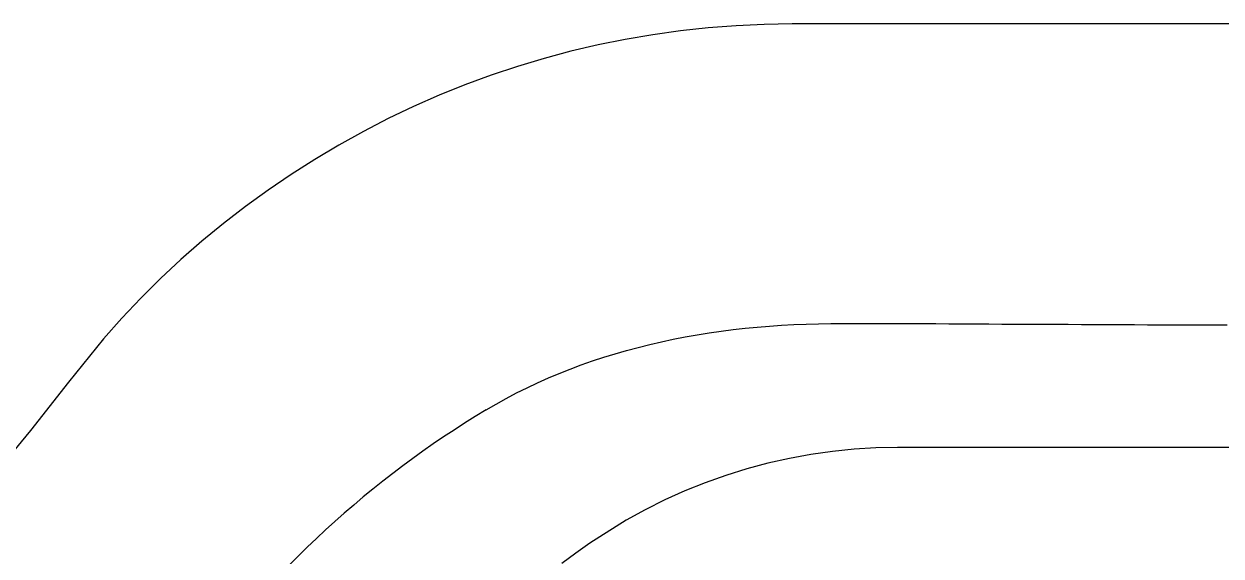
# Model space of a CAD drawing. Extents: x 941 to 1034, y 781 to 934.
# Drawn here: x 980.79 to 985.92, y 808.32 to 810.6 of the extents above; entities that cross this region are included whole.
import ezdxf

# ---------------------------------------------------------------- set-up
doc = ezdxf.new("R2010")
doc.units = 0
doc.header["$MEASUREMENT"] = 0
doc.layers.add('1', color=4, linetype='Continuous')

# ---------------------------------------------------------------- blocks, each defined once
blk = doc.blocks.new('ENVOY')
at = {"layer": '1', "color": 2, "linetype": 'Continuous'}
blk.add_line((49.9511, 7.2122), (43.1566, 7.2122), dxfattribs=at)
for points in [[(42.7067, 9.0269), (42.5862, 9.0249), (42.466, 9.0192), (42.3465, 9.01), (42.2275, 8.9972), (42.1092, 8.9807), (41.9916, 8.9607), (41.8748, 8.9372), (41.7589, 8.91), (41.6438, 8.8794), (41.5298, 8.8451), (41.4167, 8.8074), (41.3048, 8.7661), (41.1941, 8.7212), (41.0846, 8.673), (40.9765, 8.6213), (40.8699, 8.5663), (40.765, 8.5081), (40.6619, 8.4467), (40.5607, 8.3823), (40.4615, 8.3149), (40.3646, 8.2446), (40.27, 8.1715), (40.1778, 8.0957), (40.0882, 8.0172), (40.0013, 7.9362), (39.9172, 7.8526), (39.8359, 7.7665), (39.7572, 7.6779), (39.6072, 7.493)], [(46.4954, 9.0269), (46.3061, 9.0269), (46.1168, 9.0269), (45.9275, 9.0269), (45.7382, 9.0269), (45.5489, 9.0269), (45.3596, 9.0269), (45.1703, 9.0269), (44.9809, 9.0269), (44.7915, 9.0269), (44.6021, 9.0269), (44.4127, 9.0269), (44.2233, 9.0269), (44.0338, 9.0269), (43.8443, 9.0269), (43.6548, 9.0269), (43.4653, 9.0269), (43.2757, 9.0269), (43.0861, 9.0269), (42.7067, 9.0269)], [(39.6072, 7.493), (39.4445, 7.2851), (39.2775, 7.0833)], [(43.1566, 7.2123), (43.0644, 7.2104), (42.9718, 7.2049), (42.8791, 7.1956), (42.7865, 7.1826), (42.6942, 7.1658), (42.6025, 7.1452), (42.5117, 7.1209), (42.4218, 7.093), (42.3332, 7.0614), (42.2461, 7.0263), (42.1606, 6.9878), (42.077, 6.9461), (41.9955, 6.9011), (41.8393, 6.8024)], [(41.8393, 6.8024), (41.779, 6.7599), (41.7197, 6.7161)]]:
    blk.add_lwpolyline(points, dxfattribs=at)
at = {"layer": '1', "color": 3, "linetype": 'Continuous'}
for points in [[(41.3949, 7.3733), (41.4378, 7.3984), (41.4814, 7.4227), (41.5257, 7.446), (41.5705, 7.4683), (41.616, 7.4898), (41.662, 7.5103), (41.7085, 7.5299), (41.7555, 7.5485), (41.803, 7.5663), (41.8509, 7.5831), (41.8993, 7.5991), (41.9481, 7.6141), (41.9972, 7.6282), (42.0466, 7.6415), (42.0965, 7.6539), (42.1466, 7.6654), (42.1971, 7.6761), (42.2478, 7.6859), (42.2988, 7.695), (42.3501, 7.7032), (42.4015, 7.7107), (42.4531, 7.7173), (42.5049, 7.7232), (42.5569, 7.7283), (42.609, 7.7327), (42.6612, 7.7363), (42.7136, 7.7391), (42.7661, 7.7413), (42.8185, 7.7427), (42.872, 7.7434), (42.9277, 7.7438), (42.9835, 7.7441), (43.0394, 7.7442), (43.0954, 7.7441), (43.1516, 7.7439), (43.2079, 7.7437), (43.2644, 7.7434), (43.321, 7.7431), (43.3778, 7.7428), (43.4345, 7.7424), (43.4912, 7.7421), (43.5479, 7.7418), (43.6046, 7.7415), (43.6613, 7.7412), (43.7181, 7.7409), (43.7748, 7.7407), (43.8315, 7.7404), (43.8882, 7.7401), (43.9449, 7.7398), (44.0016, 7.7396), (44.0584, 7.7393), (44.1151, 7.7391), (44.1718, 7.7388), (44.2285, 7.7386), (44.2852, 7.7384), (44.3419, 7.7381), (44.3986, 7.7379), (44.4554, 7.7377), (44.5121, 7.7375), (44.5688, 7.7373)], [(41.3949, 7.3733), (41.3489, 7.3452), (41.3033, 7.3165), (41.2581, 7.2874), (41.2133, 7.2577), (41.1688, 7.2275), (41.1248, 7.1967), (41.0812, 7.1654), (41.038, 7.1335), (40.9952, 7.1011), (40.9528, 7.0682), (40.9108, 7.0347), (40.8693, 7.0007), (40.8282, 6.9661), (40.7876, 6.9311), (40.7474, 6.8955), (40.7077, 6.8594), (40.6684, 6.8228), (40.6296, 6.7857), (40.5913, 6.7482), (40.5534, 6.7101)]]:
    blk.add_lwpolyline(points, dxfattribs=at)

msp = doc.modelspace()

# ---------------------------------------------------------------- block references
at = {"layer": '1'}
msp.add_blockref('ENVOY', (941.3783, 801.5681), dxfattribs=at)

doc.saveas('drawing.dxf')
